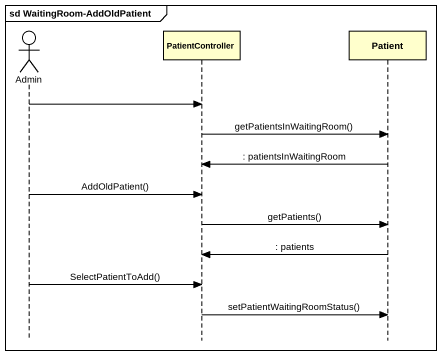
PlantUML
@startuml
mainframe sd WaitingRoom-AddOldPatient
hide footbox
actor Admin
participant PatientController
participant Patient

Admin -> PatientController
PatientController -> Patient : getPatientsInWaitingRoom()
Patient -> PatientController : : patientsInWaitingRoom
Admin -> PatientController : AddOldPatient()
PatientController -> Patient : getPatients()
Patient -> PatientController : : patients
Admin -> PatientController : SelectPatientToAdd()
PatientController -> Patient : setPatientWaitingRoomStatus()
@enduml
